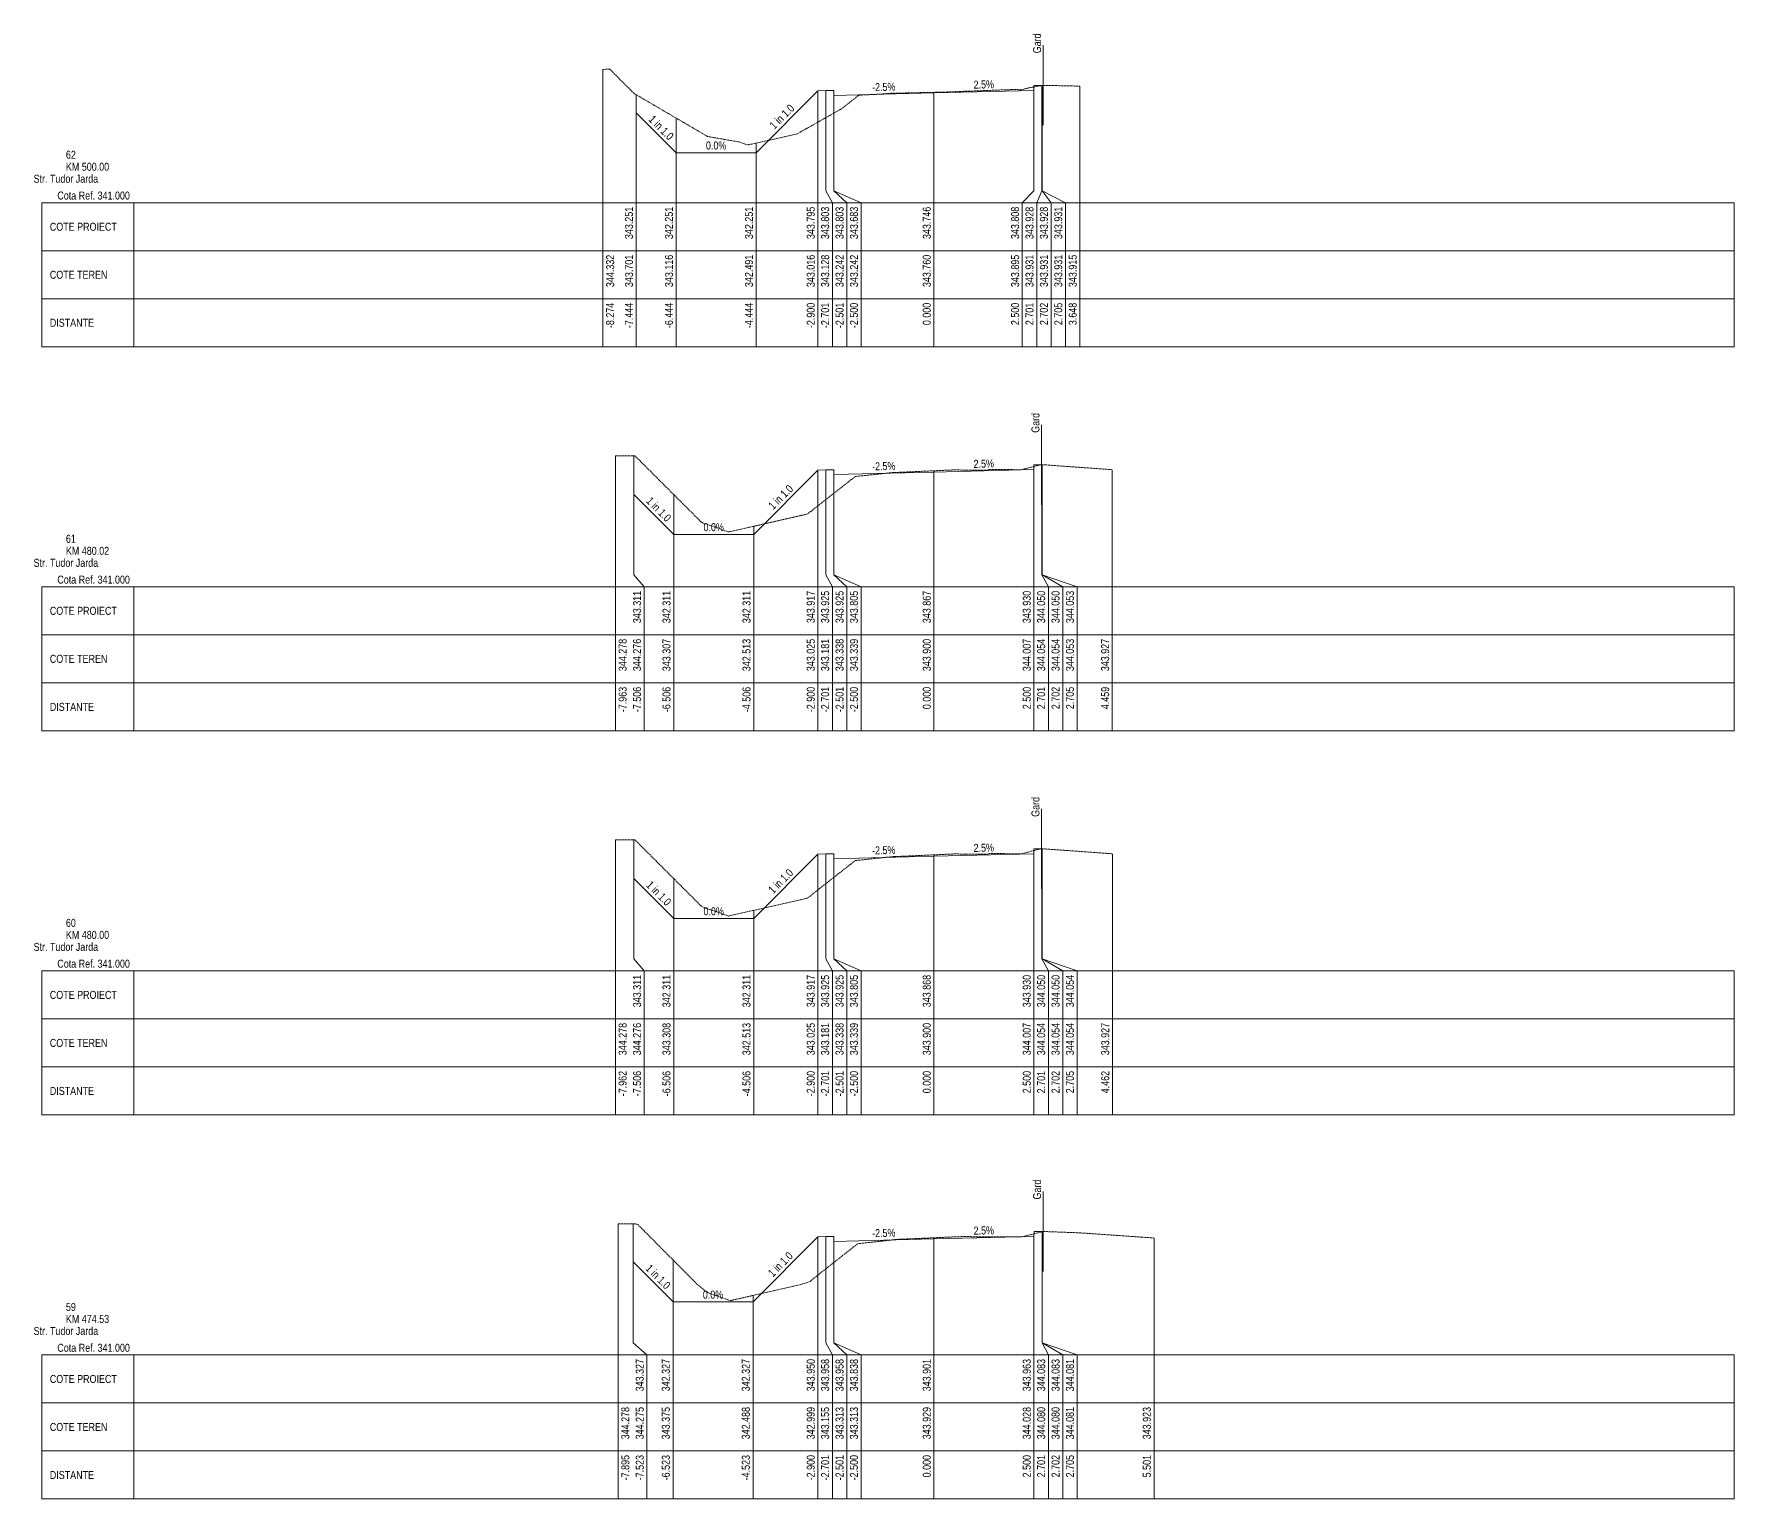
# Paper-space layout 'Str. Tudor Jarda-XS-1' of a CAD drawing. Extents: x 5 to 860, y 10 to 5944.
# Drawn here: x 5 to 430, y 5578 to 5944.2 of the extents above; entities that cross this region are included whole.
import ezdxf
from ezdxf.enums import TextEntityAlignment as Align

# ---------------------------------------------------------------- set-up
doc = ezdxf.new("R2010")
doc.units = 0
doc.linetypes.add('DASHED2', pattern=[0.375, 0.25, -0.125])
doc.layers.add('ARD-No Plot', color=1, linetype='Continuous', lineweight=0, plot=False)
for name, color, linetype, lineweight in [('DESIGN-TEXT', 7, 'Continuous', 0), ('EXISTING-TEXT', 7, 'Continuous', 0), ('LINES', 7, 'Continuous', 0), ('Text', 7, 'Continuous', 0), ('X-RL', 7, 'Continuous', 0), ('XPLOT-DESIGN', 5, 'Continuous', 0), ('XPLOT-EXISTING', 3, 'DASHED2', 0), ('XPLOT-GRADE', 7, 'Continuous', 0), ('XPLOT-KM', 7, 'Continuous', 0), ('XPLOT-TITLE', 7, 'Continuous', 0)]:
    doc.layers.add(name, color=color, linetype=linetype, lineweight=lineweight)
doc.styles.add('Arial', font='arial.ttf', dxfattribs={"width": 0.8})

psp = doc.layouts.new('Str. Tudor Jarda-XS-1')

# ---------------------------------------------------------------- linework, layer by layer
at = {"layer": 'LINES'}
for p, q in [((257.268, 5941.354), (257.268, 5921.354)), ((147.257, 5905), (147.257, 5935.316)), ((147.257, 5905), (147.257, 5935.316)), ((155.555, 5905), (155.555, 5929.005)), ((155.555, 5905), (155.555, 5929.005)), ((155.555, 5905), (155.555, 5929.005)), ((201, 5905), (201, 5929.954)), ((201, 5905), (201, 5929.954)), ((201, 5905), (201, 5929.954)), ((202.99, 5905), (202.99, 5930.034)), ((202.99, 5905), (202.99, 5930.034)), ((202.99, 5905), (202.99, 5930.034)), ((204.99, 5905), (204.99, 5930.034)), ((204.99, 5905), (204.99, 5930.034)), ((204.99, 5905), (204.99, 5930.034)), ((205, 5905), (205, 5928.834)), ((205, 5905), (205, 5928.834)), ((205, 5905), (205, 5928.834)), ((230, 5905), (230, 5929.598)), ((230, 5905), (230, 5929.598)), ((230, 5905), (230, 5929.598)), ((255, 5905), (255, 5930.945)), ((255, 5905), (255, 5930.945)), ((255, 5905), (255, 5930.945)), ((257.01, 5905), (257.01, 5931.307)), ((257.01, 5905), (257.01, 5931.307)), ((257.01, 5905), (257.01, 5931.307)), ((257.02, 5905), (257.02, 5931.309)), ((257.02, 5905), (257.02, 5931.309)), ((257.02, 5905), (257.02, 5931.309)), ((257.05, 5905), (257.05, 5931.315)), ((257.05, 5905), (257.05, 5931.315)), ((257.05, 5905), (257.05, 5931.315)), ((266.485, 5905), (266.485, 5931.146)), ((266.485, 5905), (266.485, 5931.146)), ((165.555, 5905), (165.555, 5923.157)), ((165.555, 5905), (165.555, 5923.157)), ((165.555, 5905), (165.555, 5923.157)), ((185.555, 5905), (185.555, 5916.91)), ((185.555, 5905), (185.555, 5916.91)), ((185.555, 5905), (185.555, 5916.91)), ((147.257, 5902), (147.257, 5905)), ((147.257, 5902), (147.257, 5905)), ((155.555, 5902), (155.555, 5905)), ((155.555, 5902), (155.555, 5905)), ((155.555, 5902), (155.555, 5905)), ((165.555, 5902), (165.555, 5905)), ((165.555, 5902), (165.555, 5905)), ((165.555, 5902), (165.555, 5905)), ((185.555, 5902), (185.555, 5905)), ((185.555, 5902), (185.555, 5905)), ((185.555, 5902), (185.555, 5905)), ((201, 5902), (201, 5905)), ((201, 5902), (201, 5905)), ((201, 5902), (201, 5905)), ((204.6, 5902), (202.99, 5905)), ((204.6, 5902), (202.99, 5905)), ((204.6, 5902), (202.99, 5905)), ((208.2, 5902), (204.99, 5905)), ((208.2, 5902), (204.99, 5905)), ((208.2, 5902), (204.99, 5905)), ((211.8, 5902), (205, 5905)), ((211.8, 5902), (205, 5905)), ((211.8, 5902), (205, 5905)), ((230, 5902), (230, 5905)), ((230, 5902), (230, 5905)), ((230, 5902), (230, 5905)), ((252.085, 5902), (255, 5905)), ((252.085, 5902), (255, 5905)), ((252.085, 5902), (255, 5905)), ((255.685, 5902), (257.01, 5905)), ((255.685, 5902), (257.01, 5905)), ((255.685, 5902), (257.01, 5905)), ((259.285, 5902), (257.02, 5905)), ((259.285, 5902), (257.02, 5905)), ((259.285, 5902), (257.02, 5905)), ((262.885, 5902), (257.05, 5905)), ((262.885, 5902), (257.05, 5905)), ((262.885, 5902), (257.05, 5905)), ((266.485, 5902), (266.485, 5905)), ((266.485, 5902), (266.485, 5905)), ((6.982, 5890), (6.982, 5902)), ((6.982, 5902), (30, 5902)), ((30, 5866), (30, 5902)), ((30, 5902), (430, 5902)), ((147.257, 5866), (147.257, 5902)), ((147.257, 5866), (147.257, 5902)), ((155.555, 5866), (155.555, 5902)), ((155.555, 5866), (155.555, 5902)), ((155.555, 5866), (155.555, 5902)), ((165.555, 5866), (165.555, 5902)), ((165.555, 5866), (165.555, 5902)), ((165.555, 5866), (165.555, 5902)), ((185.555, 5866), (185.555, 5902)), ((185.555, 5866), (185.555, 5902)), ((185.555, 5866), (185.555, 5902)), ((201, 5866), (201, 5902)), ((201, 5866), (201, 5902)), ((201, 5866), (201, 5902)), ((204.6, 5866), (204.6, 5902)), ((204.6, 5866), (204.6, 5902)), ((204.6, 5866), (204.6, 5902)), ((208.2, 5866), (208.2, 5902)), ((208.2, 5866), (208.2, 5902)), ((208.2, 5866), (208.2, 5902)), ((211.8, 5866), (211.8, 5902)), ((211.8, 5866), (211.8, 5902)), ((211.8, 5866), (211.8, 5902)), ((230, 5866), (230, 5902)), ((230, 5866), (230, 5902)), ((230, 5866), (230, 5902)), ((252.085, 5866), (252.085, 5902)), ((252.085, 5866), (252.085, 5902)), ((252.085, 5866), (252.085, 5902)), ((255.685, 5866), (255.685, 5902)), ((255.685, 5866), (255.685, 5902)), ((255.685, 5866), (255.685, 5902)), ((259.285, 5866), (259.285, 5902)), ((259.285, 5866), (259.285, 5902)), ((259.285, 5866), (259.285, 5902)), ((262.885, 5866), (262.885, 5902)), ((262.885, 5866), (262.885, 5902)), ((262.885, 5866), (262.885, 5902)), ((266.485, 5866), (266.485, 5902)), ((266.485, 5866), (266.485, 5902)), ((430, 5866), (430, 5902)), ((6.982, 5878), (6.982, 5890)), ((6.982, 5890), (30, 5890)), ((30, 5890), (6.982, 5890)), ((30, 5890), (430, 5890)), ((6.982, 5866), (6.982, 5878)), ((6.982, 5878), (30, 5878)), ((30, 5878), (6.982, 5878)), ((30, 5878), (430, 5878)), ((30, 5866), (6.982, 5866)), ((30, 5866), (430, 5866)), ((256.869, 5846.5), (256.869, 5826.5)), ((150.374, 5809), (150.374, 5838.778)), ((150.374, 5809), (150.374, 5838.778)), ((154.939, 5809), (154.939, 5838.763)), ((154.939, 5809), (154.939, 5838.763)), ((154.939, 5809), (154.939, 5838.763)), ((201, 5809), (201, 5835.17)), ((201, 5809), (201, 5835.17)), ((201, 5809), (201, 5835.17)), ((202.99, 5809), (202.99, 5835.25)), ((202.99, 5809), (202.99, 5835.25)), ((202.99, 5809), (202.99, 5835.25)), ((204.99, 5809), (204.99, 5835.25)), ((204.99, 5809), (204.99, 5835.25)), ((204.99, 5809), (204.99, 5835.25)), ((230, 5809), (230, 5835.003)), ((230, 5809), (230, 5835.003)), ((230, 5809), (230, 5835.003)), ((255, 5809), (255, 5836.071)), ((255, 5809), (255, 5836.071)), ((255, 5809), (255, 5836.071)), ((257.01, 5809), (257.01, 5836.538)), ((257.01, 5809), (257.01, 5836.538)), ((257.01, 5809), (257.01, 5836.538)), ((257.02, 5809), (257.02, 5836.537)), ((257.02, 5809), (257.02, 5836.537)), ((257.02, 5809), (257.02, 5836.537)), ((257.055, 5809), (257.055, 5836.535)), ((257.055, 5809), (257.055, 5836.535)), ((257.055, 5809), (257.055, 5836.535)), ((274.588, 5809), (274.588, 5835.275)), ((274.588, 5809), (274.588, 5835.275)), ((205, 5809), (205, 5834.05)), ((205, 5809), (205, 5834.05)), ((205, 5809), (205, 5834.05)), ((164.939, 5809), (164.939, 5829.07)), ((164.939, 5809), (164.939, 5829.07)), ((164.939, 5809), (164.939, 5829.07)), ((184.939, 5809), (184.939, 5821.133)), ((184.939, 5809), (184.939, 5821.133)), ((184.939, 5809), (184.939, 5821.133)), ((6.982, 5794), (6.982, 5806)), ((6.982, 5806), (30, 5806)), ((30, 5770), (30, 5806)), ((30, 5806), (430, 5806)), ((150.374, 5806), (150.374, 5809)), ((150.374, 5806), (150.374, 5809)), ((150.374, 5770), (150.374, 5806)), ((150.374, 5770), (150.374, 5806)), ((157.574, 5806), (154.939, 5809)), ((157.574, 5806), (154.939, 5809)), ((157.574, 5806), (154.939, 5809)), ((157.574, 5770), (157.574, 5806)), ((157.574, 5770), (157.574, 5806)), ((157.574, 5770), (157.574, 5806)), ((164.939, 5806), (164.939, 5809)), ((164.939, 5806), (164.939, 5809)), ((164.939, 5806), (164.939, 5809)), ((164.939, 5770), (164.939, 5806)), ((164.939, 5770), (164.939, 5806)), ((164.939, 5770), (164.939, 5806)), ((184.939, 5806), (184.939, 5809)), ((184.939, 5806), (184.939, 5809)), ((184.939, 5806), (184.939, 5809)), ((184.939, 5770), (184.939, 5806)), ((184.939, 5770), (184.939, 5806)), ((184.939, 5770), (184.939, 5806)), ((201, 5806), (201, 5809)), ((201, 5806), (201, 5809)), ((201, 5806), (201, 5809)), ((201, 5770), (201, 5806)), ((201, 5770), (201, 5806)), ((201, 5770), (201, 5806)), ((204.6, 5806), (202.99, 5809)), ((204.6, 5806), (202.99, 5809)), ((204.6, 5806), (202.99, 5809)), ((204.6, 5770), (204.6, 5806)), ((204.6, 5770), (204.6, 5806)), ((204.6, 5770), (204.6, 5806)), ((208.2, 5806), (204.99, 5809)), ((208.2, 5806), (204.99, 5809)), ((208.2, 5806), (204.99, 5809)), ((211.8, 5806), (205, 5809)), ((211.8, 5806), (205, 5809)), ((211.8, 5806), (205, 5809)), ((208.2, 5770), (208.2, 5806)), ((208.2, 5770), (208.2, 5806)), ((208.2, 5770), (208.2, 5806)), ((211.8, 5770), (211.8, 5806)), ((211.8, 5770), (211.8, 5806)), ((211.8, 5770), (211.8, 5806)), ((230, 5806), (230, 5809)), ((230, 5806), (230, 5809)), ((230, 5806), (230, 5809)), ((230, 5770), (230, 5806)), ((230, 5770), (230, 5806)), ((230, 5770), (230, 5806)), ((255, 5806), (255, 5809)), ((255, 5806), (255, 5809)), ((255, 5806), (255, 5809)), ((255, 5770), (255, 5806)), ((255, 5770), (255, 5806)), ((255, 5770), (255, 5806)), ((258.6, 5806), (257.01, 5809)), ((258.6, 5806), (257.01, 5809)), ((258.6, 5806), (257.01, 5809)), ((262.2, 5806), (257.02, 5809)), ((262.2, 5806), (257.02, 5809)), ((262.2, 5806), (257.02, 5809)), ((265.8, 5806), (257.055, 5809)), ((265.8, 5806), (257.055, 5809)), ((265.8, 5806), (257.055, 5809)), ((258.6, 5770), (258.6, 5806)), ((258.6, 5770), (258.6, 5806)), ((258.6, 5770), (258.6, 5806)), ((262.2, 5770), (262.2, 5806)), ((262.2, 5770), (262.2, 5806)), ((262.2, 5770), (262.2, 5806)), ((265.8, 5770), (265.8, 5806)), ((265.8, 5770), (265.8, 5806)), ((265.8, 5770), (265.8, 5806)), ((274.588, 5806), (274.588, 5809)), ((274.588, 5806), (274.588, 5809)), ((274.588, 5770), (274.588, 5806)), ((274.588, 5770), (274.588, 5806)), ((430, 5770), (430, 5806)), ((6.982, 5782), (6.982, 5794)), ((6.982, 5794), (30, 5794)), ((30, 5794), (6.982, 5794)), ((30, 5794), (430, 5794)), ((6.982, 5770), (6.982, 5782)), ((6.982, 5782), (30, 5782)), ((30, 5782), (6.982, 5782)), ((30, 5782), (430, 5782)), ((30, 5770), (6.982, 5770)), ((30, 5770), (430, 5770)), ((256.87, 5750.501), (256.87, 5730.501)), ((150.377, 5713), (150.377, 5742.778)), ((150.377, 5713), (150.377, 5742.778)), ((154.938, 5713), (154.938, 5742.762)), ((154.938, 5713), (154.938, 5742.762)), ((154.938, 5713), (154.938, 5742.762)), ((201, 5713), (201, 5739.172)), ((201, 5713), (201, 5739.172)), ((201, 5713), (201, 5739.172)), ((202.99, 5713), (202.99, 5739.251)), ((202.99, 5713), (202.99, 5739.251)), ((202.99, 5713), (202.99, 5739.251)), ((204.99, 5713), (204.99, 5739.251)), ((204.99, 5713), (204.99, 5739.251)), ((204.99, 5713), (204.99, 5739.251)), ((205, 5713), (205, 5738.051)), ((205, 5713), (205, 5738.051)), ((205, 5713), (205, 5738.051)), ((230, 5713), (230, 5739.004)), ((230, 5713), (230, 5739.004)), ((230, 5713), (230, 5739.004)), ((255, 5713), (255, 5740.072)), ((255, 5713), (255, 5740.072)), ((255, 5713), (255, 5740.072)), ((257.01, 5713), (257.01, 5740.539)), ((257.01, 5713), (257.01, 5740.539)), ((257.01, 5713), (257.01, 5740.539)), ((257.02, 5713), (257.02, 5740.539)), ((257.02, 5713), (257.02, 5740.539)), ((257.02, 5713), (257.02, 5740.539)), ((257.055, 5713), (257.055, 5740.536)), ((257.055, 5713), (257.055, 5740.536)), ((257.055, 5713), (257.055, 5740.536)), ((274.62, 5713), (274.62, 5739.274)), ((274.62, 5713), (274.62, 5739.274)), ((164.938, 5713), (164.938, 5733.078)), ((164.938, 5713), (164.938, 5733.078)), ((164.938, 5713), (164.938, 5733.078)), ((184.938, 5713), (184.938, 5725.133)), ((184.938, 5713), (184.938, 5725.133)), ((184.938, 5713), (184.938, 5725.133)), ((150.377, 5710), (150.377, 5713)), ((150.377, 5710), (150.377, 5713)), ((157.577, 5710), (154.938, 5713)), ((157.577, 5710), (154.938, 5713)), ((157.577, 5710), (154.938, 5713)), ((164.938, 5710), (164.938, 5713)), ((164.938, 5710), (164.938, 5713)), ((164.938, 5710), (164.938, 5713)), ((184.938, 5710), (184.938, 5713)), ((184.938, 5710), (184.938, 5713)), ((184.938, 5710), (184.938, 5713)), ((201, 5710), (201, 5713)), ((201, 5710), (201, 5713)), ((201, 5710), (201, 5713)), ((204.6, 5710), (202.99, 5713)), ((204.6, 5710), (202.99, 5713)), ((204.6, 5710), (202.99, 5713)), ((208.2, 5710), (204.99, 5713)), ((208.2, 5710), (204.99, 5713)), ((208.2, 5710), (204.99, 5713)), ((211.8, 5710), (205, 5713)), ((211.8, 5710), (205, 5713)), ((211.8, 5710), (205, 5713)), ((230, 5710), (230, 5713)), ((230, 5710), (230, 5713)), ((230, 5710), (230, 5713)), ((255, 5710), (255, 5713)), ((255, 5710), (255, 5713)), ((255, 5710), (255, 5713)), ((258.6, 5710), (257.01, 5713)), ((258.6, 5710), (257.01, 5713)), ((258.6, 5710), (257.01, 5713)), ((262.2, 5710), (257.02, 5713)), ((262.2, 5710), (257.02, 5713)), ((262.2, 5710), (257.02, 5713)), ((265.8, 5710), (257.055, 5713)), ((265.8, 5710), (257.055, 5713)), ((265.8, 5710), (257.055, 5713)), ((274.62, 5710), (274.62, 5713)), ((274.62, 5710), (274.62, 5713)), ((6.982, 5698), (6.982, 5710)), ((6.982, 5710), (30, 5710)), ((30, 5674), (30, 5710)), ((30, 5710), (430, 5710)), ((150.377, 5674), (150.377, 5710)), ((150.377, 5674), (150.377, 5710)), ((157.577, 5674), (157.577, 5710)), ((157.577, 5674), (157.577, 5710)), ((157.577, 5674), (157.577, 5710)), ((164.938, 5674), (164.938, 5710)), ((164.938, 5674), (164.938, 5710)), ((164.938, 5674), (164.938, 5710)), ((184.938, 5674), (184.938, 5710)), ((184.938, 5674), (184.938, 5710)), ((184.938, 5674), (184.938, 5710)), ((201, 5674), (201, 5710)), ((201, 5674), (201, 5710)), ((201, 5674), (201, 5710)), ((204.6, 5674), (204.6, 5710)), ((204.6, 5674), (204.6, 5710)), ((204.6, 5674), (204.6, 5710)), ((208.2, 5674), (208.2, 5710)), ((208.2, 5674), (208.2, 5710)), ((208.2, 5674), (208.2, 5710)), ((211.8, 5674), (211.8, 5710)), ((211.8, 5674), (211.8, 5710)), ((211.8, 5674), (211.8, 5710)), ((230, 5674), (230, 5710)), ((230, 5674), (230, 5710)), ((230, 5674), (230, 5710)), ((255, 5674), (255, 5710)), ((255, 5674), (255, 5710)), ((255, 5674), (255, 5710)), ((258.6, 5674), (258.6, 5710)), ((258.6, 5674), (258.6, 5710)), ((258.6, 5674), (258.6, 5710)), ((262.2, 5674), (262.2, 5710)), ((262.2, 5674), (262.2, 5710)), ((262.2, 5674), (262.2, 5710)), ((265.8, 5674), (265.8, 5710)), ((265.8, 5674), (265.8, 5710)), ((265.8, 5674), (265.8, 5710)), ((274.62, 5674), (274.62, 5710)), ((274.62, 5674), (274.62, 5710)), ((430, 5674), (430, 5710)), ((6.982, 5686), (6.982, 5698)), ((6.982, 5698), (30, 5698)), ((30, 5698), (6.982, 5698)), ((30, 5698), (430, 5698)), ((6.982, 5674), (6.982, 5686)), ((6.982, 5686), (30, 5686)), ((30, 5686), (6.982, 5686)), ((30, 5686), (430, 5686)), ((30, 5674), (6.982, 5674)), ((30, 5674), (430, 5674)), ((257.269, 5654.863), (257.269, 5634.863)), ((151.052, 5617), (151.052, 5646.78)), ((151.052, 5617), (151.052, 5646.78)), ((154.77, 5617), (154.77, 5646.747)), ((154.77, 5617), (154.77, 5646.747)), ((154.77, 5617), (154.77, 5646.747)), ((255.002, 5617), (255.002, 5644.281)), ((255.002, 5617), (255.002, 5644.281)), ((255.002, 5617), (255.002, 5644.281)), ((257.012, 5617), (257.012, 5644.834)), ((257.012, 5617), (257.012, 5644.834)), ((257.012, 5617), (257.012, 5644.834)), ((257.022, 5617), (257.022, 5644.834)), ((257.022, 5617), (257.022, 5644.834)), ((257.022, 5617), (257.022, 5644.834)), ((257.05, 5617), (257.05, 5644.807)), ((257.05, 5617), (257.05, 5644.807)), ((257.05, 5617), (257.05, 5644.807)), ((201, 5617), (201, 5643.504)), ((201, 5617), (201, 5643.504)), ((201, 5617), (201, 5643.504)), ((202.99, 5617), (202.99, 5643.584)), ((202.99, 5617), (202.99, 5643.584)), ((202.99, 5617), (202.99, 5643.584)), ((204.99, 5617), (204.99, 5643.584)), ((204.99, 5617), (204.99, 5643.584)), ((204.99, 5617), (204.99, 5643.584)), ((205, 5617), (205, 5642.384)), ((205, 5617), (205, 5642.384)), ((205, 5617), (205, 5642.384)), ((230, 5617), (230, 5643.288)), ((230, 5617), (230, 5643.288)), ((230, 5617), (230, 5643.288)), ((285.01, 5617), (285.01, 5643.234)), ((285.01, 5617), (285.01, 5643.234)), ((164.77, 5617), (164.77, 5637.752)), ((164.77, 5617), (164.77, 5637.752)), ((164.77, 5617), (164.77, 5637.752)), ((184.77, 5617), (184.77, 5628.875)), ((184.77, 5617), (184.77, 5628.875)), ((184.77, 5617), (184.77, 5628.875)), ((6.982, 5602), (6.982, 5614)), ((6.982, 5614), (30, 5614)), ((30, 5578), (30, 5614)), ((30, 5614), (430, 5614)), ((151.052, 5614), (151.052, 5617)), ((151.052, 5614), (151.052, 5617)), ((151.052, 5578), (151.052, 5614)), ((151.052, 5578), (151.052, 5614)), ((158.252, 5614), (154.77, 5617)), ((158.252, 5614), (154.77, 5617)), ((158.252, 5614), (154.77, 5617)), ((158.252, 5578), (158.252, 5614)), ((158.252, 5578), (158.252, 5614)), ((158.252, 5578), (158.252, 5614)), ((164.77, 5614), (164.77, 5617)), ((164.77, 5614), (164.77, 5617)), ((164.77, 5614), (164.77, 5617)), ((164.77, 5578), (164.77, 5614)), ((164.77, 5578), (164.77, 5614)), ((164.77, 5578), (164.77, 5614)), ((184.77, 5614), (184.77, 5617)), ((184.77, 5614), (184.77, 5617)), ((184.77, 5614), (184.77, 5617)), ((184.77, 5578), (184.77, 5614)), ((184.77, 5578), (184.77, 5614)), ((184.77, 5578), (184.77, 5614)), ((201, 5614), (201, 5617)), ((201, 5614), (201, 5617)), ((201, 5614), (201, 5617)), ((201, 5578), (201, 5614)), ((201, 5578), (201, 5614)), ((201, 5578), (201, 5614)), ((204.6, 5614), (202.99, 5617)), ((204.6, 5614), (202.99, 5617)), ((204.6, 5614), (202.99, 5617)), ((204.6, 5578), (204.6, 5614)), ((204.6, 5578), (204.6, 5614)), ((204.6, 5578), (204.6, 5614)), ((208.2, 5614), (204.99, 5617)), ((208.2, 5614), (204.99, 5617)), ((208.2, 5614), (204.99, 5617)), ((211.8, 5614), (205, 5617)), ((211.8, 5614), (205, 5617)), ((211.8, 5614), (205, 5617)), ((208.2, 5578), (208.2, 5614)), ((208.2, 5578), (208.2, 5614)), ((208.2, 5578), (208.2, 5614)), ((211.8, 5578), (211.8, 5614)), ((211.8, 5578), (211.8, 5614)), ((211.8, 5578), (211.8, 5614)), ((230, 5614), (230, 5617)), ((230, 5614), (230, 5617)), ((230, 5614), (230, 5617)), ((230, 5578), (230, 5614)), ((230, 5578), (230, 5614)), ((230, 5578), (230, 5614)), ((255.002, 5614), (255.002, 5617)), ((255.002, 5614), (255.002, 5617)), ((255.002, 5614), (255.002, 5617)), ((255.002, 5578), (255.002, 5614)), ((255.002, 5578), (255.002, 5614)), ((255.002, 5578), (255.002, 5614)), ((258.602, 5614), (257.012, 5617)), ((258.602, 5614), (257.012, 5617)), ((258.602, 5614), (257.012, 5617)), ((262.202, 5614), (257.022, 5617)), ((262.202, 5614), (257.022, 5617)), ((262.202, 5614), (257.022, 5617)), ((265.802, 5614), (257.05, 5617)), ((265.802, 5614), (257.05, 5617)), ((265.802, 5614), (257.05, 5617)), ((258.602, 5578), (258.602, 5614)), ((258.602, 5578), (258.602, 5614)), ((258.602, 5578), (258.602, 5614)), ((262.202, 5578), (262.202, 5614)), ((262.202, 5578), (262.202, 5614)), ((262.202, 5578), (262.202, 5614)), ((265.802, 5578), (265.802, 5614)), ((265.802, 5578), (265.802, 5614)), ((265.802, 5578), (265.802, 5614)), ((285.01, 5614), (285.01, 5617)), ((285.01, 5614), (285.01, 5617)), ((285.01, 5578), (285.01, 5614)), ((285.01, 5578), (285.01, 5614)), ((430, 5578), (430, 5614)), ((6.982, 5590), (6.982, 5602)), ((6.982, 5602), (30, 5602)), ((30, 5602), (6.982, 5602)), ((30, 5602), (430, 5602)), ((6.982, 5578), (6.982, 5590)), ((6.982, 5590), (30, 5590)), ((30, 5590), (6.982, 5590)), ((30, 5590), (430, 5590)), ((30, 5578), (6.982, 5578)), ((30, 5578), (430, 5578))]:
    psp.add_line(p, q, dxfattribs=at)
at = {"layer": 'XPLOT-DESIGN'}
for p, q in [((185.555, 5914.51), (201, 5929.954)), ((201, 5929.954), (202.99, 5930.034)), ((202.99, 5930.034), (204.99, 5930.034)), ((204.99, 5930.034), (205, 5928.834)), ((205, 5928.834), (230, 5929.459)), ((230, 5929.459), (255, 5930.084)), ((255, 5930.084), (255.01, 5931.284)), ((255.01, 5931.284), (257.01, 5931.284)), ((257.01, 5931.284), (257.02, 5931.284)), ((257.02, 5931.284), (257.05, 5931.315)), ((155.555, 5924.51), (165.555, 5914.51)), ((165.555, 5914.51), (185.555, 5914.51)), ((184.939, 5819.109), (201, 5835.17)), ((201, 5835.17), (202.99, 5835.25)), ((202.99, 5835.25), (204.99, 5835.25)), ((204.99, 5835.25), (205, 5834.05)), ((230, 5834.675), (255, 5835.3)), ((255, 5835.3), (255.01, 5836.5)), ((255.01, 5836.5), (257.01, 5836.5)), ((257.01, 5836.5), (257.02, 5836.5)), ((257.02, 5836.5), (257.055, 5836.535)), ((205, 5834.05), (230, 5834.675)), ((154.939, 5829.109), (164.939, 5819.109)), ((164.939, 5819.109), (184.939, 5819.109)), ((184.938, 5723.11), (201, 5739.172)), ((201, 5739.172), (202.99, 5739.251)), ((202.99, 5739.251), (204.99, 5739.251)), ((204.99, 5739.251), (205, 5738.051)), ((205, 5738.051), (230, 5738.676)), ((230, 5738.676), (255, 5739.301)), ((255, 5739.301), (255.01, 5740.501)), ((255.01, 5740.501), (257.01, 5740.501)), ((257.01, 5740.501), (257.02, 5740.501)), ((257.02, 5740.501), (257.055, 5740.536)), ((154.938, 5733.11), (164.938, 5723.11)), ((164.938, 5723.11), (184.938, 5723.11)), ((230, 5643.009), (255.002, 5643.634)), ((255.002, 5643.634), (255.012, 5644.834)), ((255.012, 5644.834), (257.012, 5644.834)), ((257.012, 5644.834), (257.022, 5644.834)), ((257.022, 5644.834), (257.05, 5644.807)), ((184.77, 5627.275), (201, 5643.504)), ((201, 5643.504), (202.99, 5643.584)), ((202.99, 5643.584), (204.99, 5643.584)), ((204.99, 5643.584), (205, 5642.384)), ((205, 5642.384), (230, 5643.009)), ((154.77, 5637.275), (164.77, 5627.275)), ((164.77, 5627.275), (184.77, 5627.275))]:
    psp.add_line(p, q, dxfattribs=at)
at = {"layer": 'XPLOT-EXISTING'}
for p, q in [((147.257, 5935.316), (148.936, 5935.403)), ((148.936, 5935.403), (155.04, 5929.306)), ((155.04, 5929.306), (155.555, 5929.005)), ((155.555, 5929.005), (165.555, 5923.157)), ((206.938, 5925.518), (211.242, 5928.897)), ((211.242, 5928.897), (216.59, 5929.139)), ((216.59, 5929.139), (218.479, 5929.339)), ((218.479, 5929.339), (230, 5929.598)), ((230, 5929.598), (232.657, 5929.657)), ((230, 5929.598), (230, 5929.598)), ((232.657, 5929.657), (235.404, 5929.78)), ((235.404, 5929.78), (236.213, 5929.752)), ((236.213, 5929.752), (236.273, 5929.81)), ((236.273, 5929.81), (249.273, 5930.279)), ((249.273, 5930.279), (251.851, 5930.26)), ((251.851, 5930.26), (253.809, 5930.731)), ((253.809, 5930.731), (255, 5930.945)), ((255, 5930.945), (257.01, 5931.307)), ((257.01, 5931.307), (257.02, 5931.309)), ((257.02, 5931.309), (257.05, 5931.315)), ((257.05, 5931.315), (257.268, 5931.354)), ((257.268, 5931.354), (266.485, 5931.146)), ((202.99, 5923.284), (204.99, 5924.416)), ((204.99, 5924.416), (205, 5924.421)), ((205, 5924.421), (206.938, 5925.518)), ((165.555, 5923.157), (173.416, 5918.561)), ((195.785, 5919.206), (201, 5922.158)), ((201, 5922.158), (202.99, 5923.284)), ((173.416, 5918.561), (181.244, 5917.191)), ((181.244, 5917.191), (183.397, 5916.444)), ((183.397, 5916.444), (185.555, 5916.91)), ((185.555, 5916.91), (188.626, 5917.575)), ((188.626, 5917.575), (195.785, 5919.206)), ((150.374, 5838.778), (154.524, 5838.741)), ((154.524, 5838.741), (154.939, 5838.763)), ((154.939, 5838.763), (155.22, 5838.777)), ((155.22, 5838.777), (164.939, 5829.07)), ((221.535, 5834.624), (230, 5835.003)), ((230, 5835.003), (235.403, 5835.244)), ((230, 5835.003), (230, 5835.003)), ((235.403, 5835.244), (237.958, 5835.156)), ((237.958, 5835.156), (243.418, 5835.143)), ((243.418, 5835.143), (243.772, 5835.328)), ((243.772, 5835.328), (251.818, 5835.27)), ((251.818, 5835.27), (252.601, 5835.458)), ((252.601, 5835.458), (255, 5836.071)), ((255, 5836.071), (256.869, 5836.548)), ((256.869, 5836.548), (257.01, 5836.538)), ((257.01, 5836.538), (257.02, 5836.537)), ((257.02, 5836.537), (257.055, 5836.535)), ((257.055, 5836.535), (274.588, 5835.275)), ((205, 5829.39), (210.348, 5833.588)), ((210.348, 5833.588), (210.589, 5833.599)), ((210.589, 5833.599), (219.936, 5834.588)), ((219.936, 5834.588), (221.535, 5834.624)), ((164.939, 5829.07), (171.779, 5822.239)), ((201, 5826.25), (202.99, 5827.812)), ((202.99, 5827.812), (204.99, 5829.382)), ((204.99, 5829.382), (205, 5829.39)), ((171.779, 5822.239), (172.579, 5821.771)), ((184.939, 5821.133), (198.216, 5824.159)), ((198.216, 5824.159), (198.649, 5824.404)), ((198.649, 5824.404), (201, 5826.25)), ((172.579, 5821.771), (172.919, 5821.711)), ((172.919, 5821.711), (178.682, 5819.709)), ((178.682, 5819.709), (178.895, 5819.755)), ((178.895, 5819.755), (184.939, 5821.133)), ((150.377, 5742.778), (154.543, 5742.741)), ((154.543, 5742.741), (154.938, 5742.762)), ((154.938, 5742.762), (155.227, 5742.776)), ((155.227, 5742.776), (164.938, 5733.078)), ((205, 5733.391), (210.347, 5737.589)), ((210.347, 5737.589), (210.582, 5737.599)), ((210.582, 5737.599), (219.938, 5738.59)), ((219.938, 5738.59), (221.522, 5738.625)), ((221.522, 5738.625), (230, 5739.004)), ((230, 5739.004), (235.403, 5739.246)), ((230, 5739.004), (230, 5739.004)), ((235.403, 5739.246), (237.934, 5739.158)), ((237.934, 5739.158), (243.492, 5739.146)), ((243.492, 5739.146), (243.843, 5739.329)), ((243.843, 5739.329), (251.818, 5739.271)), ((251.818, 5739.271), (252.594, 5739.458)), ((252.594, 5739.458), (255, 5740.072)), ((255, 5740.072), (256.87, 5740.549)), ((256.87, 5740.549), (257.01, 5740.539)), ((257.01, 5740.539), (257.02, 5740.539)), ((257.02, 5740.539), (257.055, 5740.536)), ((257.055, 5740.536), (274.62, 5739.274)), ((164.938, 5733.078), (171.798, 5726.226)), ((202.99, 5731.814), (204.99, 5733.384)), ((204.99, 5733.384), (205, 5733.391)), ((198.64, 5728.398), (201, 5730.251)), ((201, 5730.251), (202.99, 5731.814)), ((171.798, 5726.226), (172.578, 5725.77)), ((172.578, 5725.77), (172.91, 5725.712)), ((172.91, 5725.712), (178.677, 5723.708)), ((178.884, 5723.753), (184.938, 5725.133)), ((184.938, 5725.133), (198.219, 5728.16)), ((198.219, 5728.16), (198.64, 5728.398)), ((178.677, 5723.708), (178.884, 5723.753)), ((151.052, 5646.78), (154.77, 5646.747)), ((154.77, 5646.747), (155.59, 5646.74)), ((155.59, 5646.74), (155.99, 5646.583)), ((155.99, 5646.583), (164.77, 5637.752)), ((252.089, 5643.545), (252.964, 5643.758)), ((252.964, 5643.758), (255.002, 5644.281)), ((255.002, 5644.281), (257.012, 5644.797)), ((257.012, 5644.797), (257.022, 5644.8)), ((257.022, 5644.8), (257.05, 5644.807)), ((257.05, 5644.807), (257.269, 5644.863)), ((257.269, 5644.863), (266.464, 5644.528)), ((266.464, 5644.528), (285.01, 5643.234)), ((205, 5637.133), (210.926, 5641.795)), ((210.926, 5641.795), (219.731, 5642.772)), ((219.731, 5642.772), (220.599, 5642.892)), ((220.599, 5642.892), (221.749, 5642.921)), ((221.749, 5642.921), (230, 5643.288)), ((230, 5643.288), (235.773, 5643.545)), ((230, 5643.288), (230, 5643.288)), ((235.773, 5643.545), (237.078, 5643.574)), ((237.078, 5643.574), (252.089, 5643.545)), ((164.77, 5637.752), (170.761, 5631.727)), ((201, 5633.987), (202.99, 5635.552)), ((202.99, 5635.552), (204.99, 5637.125)), ((204.99, 5637.125), (205, 5637.133)), ((170.761, 5631.727), (172.943, 5629.928)), ((184.77, 5628.875), (196.453, 5631.537)), ((196.453, 5631.537), (199.038, 5632.349)), ((199.038, 5632.349), (200.456, 5633.559)), ((200.456, 5633.559), (201, 5633.987)), ((172.943, 5629.928), (173.9, 5629.388)), ((173.9, 5629.388), (179.11, 5627.586)), ((179.11, 5627.586), (184.77, 5628.875))]:
    psp.add_line(p, q, dxfattribs=at)

# ---------------------------------------------------------------- texts
at = {"layer": 'ARD-No Plot', "style": 'Arial', "width": 0.8}
for p in [(13, 5907), (13, 5811), (13, 5715), (13, 5619)]:
    psp.add_text('Str. Tudor Jarda', height=2, dxfattribs=at).set_placement(p, align=Align.CENTER)
at = {"layer": 'DESIGN-TEXT', "style": 'Arial', "width": 0.8}
for s, p in [('343.251', (154.755, 5901)), ('342.251', (164.755, 5901)), ('342.251', (184.755, 5901)), ('343.795', (200.2, 5901)), ('343.803', (203.8, 5901)), ('343.803', (207.4, 5901)), ('343.683', (211, 5901)), ('343.746', (229.2, 5901)), ('343.808', (251.285, 5901)), ('343.928', (254.885, 5901)), ('343.928', (258.485, 5901)), ('343.931', (262.085, 5901)), ('343.311', (156.774, 5805)), ('342.311', (164.139, 5805)), ('342.311', (184.139, 5805)), ('343.917', (200.2, 5805)), ('343.925', (203.8, 5805)), ('343.925', (207.4, 5805)), ('343.805', (211, 5805)), ('343.867', (229.2, 5805)), ('343.930', (254.2, 5805)), ('344.050', (257.8, 5805)), ('344.050', (261.4, 5805)), ('344.053', (265, 5805)), ('343.311', (156.777, 5709)), ('342.311', (164.138, 5709)), ('342.311', (184.138, 5709)), ('343.917', (200.2, 5709)), ('343.925', (203.8, 5709)), ('343.925', (207.4, 5709)), ('343.805', (211, 5709)), ('343.868', (229.2, 5709)), ('343.930', (254.2, 5709)), ('344.050', (257.8, 5709)), ('344.050', (261.4, 5709)), ('344.054', (265, 5709)), ('343.327', (157.452, 5613)), ('342.327', (163.97, 5613)), ('342.327', (183.97, 5613)), ('343.950', (200.2, 5613)), ('343.958', (203.8, 5613)), ('343.958', (207.4, 5613)), ('343.838', (211, 5613)), ('343.901', (229.2, 5613)), ('343.963', (254.202, 5613)), ('344.083', (257.802, 5613)), ('344.083', (261.402, 5613)), ('344.081', (265.002, 5613))]:
    psp.add_text(s, height=2, rotation=90, dxfattribs=at).set_placement(p, align=Align.RIGHT)
at = {"layer": 'EXISTING-TEXT', "style": 'Arial', "width": 0.8}
for s, p in [('344.332', (150.057, 5889)), ('343.701', (154.755, 5889)), ('343.116', (164.755, 5889)), ('342.491', (184.755, 5889)), ('343.016', (200.2, 5889)), ('343.128', (203.8, 5889)), ('343.242', (207.4, 5889)), ('343.242', (211, 5889)), ('343.760', (229.2, 5889)), ('343.760', (229.2, 5889)), ('343.895', (251.285, 5889)), ('343.931', (254.885, 5889)), ('343.931', (258.485, 5889)), ('343.931', (262.085, 5889)), ('343.915', (265.685, 5889)), ('344.278', (153.174, 5793)), ('344.276', (156.774, 5793)), ('343.307', (164.139, 5793)), ('342.513', (184.139, 5793)), ('343.025', (200.2, 5793)), ('343.181', (203.8, 5793)), ('343.338', (207.4, 5793)), ('343.339', (211, 5793)), ('343.900', (229.2, 5793)), ('343.900', (229.2, 5793)), ('344.007', (254.2, 5793)), ('344.054', (257.8, 5793)), ('344.054', (261.4, 5793)), ('344.053', (265, 5793)), ('343.927', (273.788, 5793)), ('344.278', (153.177, 5697)), ('344.276', (156.777, 5697)), ('343.308', (164.138, 5697)), ('342.513', (184.138, 5697)), ('343.025', (200.2, 5697)), ('343.181', (203.8, 5697)), ('343.338', (207.4, 5697)), ('343.339', (211, 5697)), ('343.900', (229.2, 5697)), ('343.900', (229.2, 5697)), ('344.007', (254.2, 5697)), ('344.054', (257.8, 5697)), ('344.054', (261.4, 5697)), ('344.054', (265, 5697)), ('343.927', (273.82, 5697)), ('344.278', (153.852, 5601)), ('344.275', (157.452, 5601)), ('343.375', (163.97, 5601)), ('342.488', (183.97, 5601)), ('342.999', (200.2, 5601)), ('343.155', (203.8, 5601)), ('343.313', (207.4, 5601)), ('343.313', (211, 5601)), ('343.929', (229.2, 5601)), ('343.929', (229.2, 5601)), ('344.028', (254.202, 5601)), ('344.080', (257.802, 5601)), ('344.080', (261.402, 5601)), ('344.081', (265.002, 5601)), ('343.923', (284.21, 5601))]:
    psp.add_text(s, height=2, rotation=90, dxfattribs=at).set_placement(p, align=Align.RIGHT)
at = {"layer": 'Text', "style": 'Arial', "width": 0.8}
for p in [(256.768, 5939.354), (256.369, 5844.5), (256.37, 5748.501), (256.769, 5652.863)]:
    psp.add_text('Gard', height=2, rotation=90, dxfattribs=at).set_placement(p)
for s, p in [('-8.274', (150.057, 5877)), ('-8.274', (150.057, 5877)), ('-7.444', (154.755, 5877)), ('-7.444', (154.755, 5877)), ('-7.444', (154.755, 5877)), ('-6.444', (164.755, 5877)), ('-6.444', (164.755, 5877)), ('-6.444', (164.755, 5877)), ('-4.444', (184.755, 5877)), ('-4.444', (184.755, 5877)), ('-4.444', (184.755, 5877)), ('-2.900', (200.2, 5877)), ('-2.900', (200.2, 5877)), ('-2.900', (200.2, 5877)), ('-2.701', (203.8, 5877)), ('-2.701', (203.8, 5877)), ('-2.701', (203.8, 5877)), ('-2.501', (207.4, 5877)), ('-2.501', (207.4, 5877)), ('-2.501', (207.4, 5877)), ('-2.500', (211, 5877)), ('-2.500', (211, 5877)), ('-2.500', (211, 5877)), ('0.000', (229.2, 5877)), ('0.000', (229.2, 5877)), ('0.000', (229.2, 5877)), ('2.500', (251.285, 5877)), ('2.500', (251.285, 5877)), ('2.500', (251.285, 5877)), ('2.701', (254.885, 5877)), ('2.701', (254.885, 5877)), ('2.701', (254.885, 5877)), ('2.702', (258.485, 5877)), ('2.702', (258.485, 5877)), ('2.702', (258.485, 5877)), ('2.705', (262.085, 5877)), ('2.705', (262.085, 5877)), ('2.705', (262.085, 5877)), ('3.648', (265.685, 5877)), ('3.648', (265.685, 5877)), ('-7.963', (153.174, 5781)), ('-7.963', (153.174, 5781)), ('-7.506', (156.774, 5781)), ('-7.506', (156.774, 5781)), ('-7.506', (156.774, 5781)), ('-6.506', (164.139, 5781)), ('-6.506', (164.139, 5781)), ('-6.506', (164.139, 5781)), ('-4.506', (184.139, 5781)), ('-4.506', (184.139, 5781)), ('-4.506', (184.139, 5781)), ('-2.900', (200.2, 5781)), ('-2.900', (200.2, 5781)), ('-2.900', (200.2, 5781)), ('-2.701', (203.8, 5781)), ('-2.701', (203.8, 5781)), ('-2.701', (203.8, 5781)), ('-2.501', (207.4, 5781)), ('-2.501', (207.4, 5781)), ('-2.501', (207.4, 5781)), ('-2.500', (211, 5781)), ('-2.500', (211, 5781)), ('-2.500', (211, 5781)), ('0.000', (229.2, 5781)), ('0.000', (229.2, 5781)), ('0.000', (229.2, 5781)), ('2.500', (254.2, 5781)), ('2.500', (254.2, 5781)), ('2.500', (254.2, 5781)), ('2.701', (257.8, 5781)), ('2.701', (257.8, 5781)), ('2.701', (257.8, 5781)), ('2.702', (261.4, 5781)), ('2.702', (261.4, 5781)), ('2.702', (261.4, 5781)), ('2.705', (265, 5781)), ('2.705', (265, 5781)), ('2.705', (265, 5781)), ('4.459', (273.788, 5781)), ('4.459', (273.788, 5781)), ('-7.962', (153.177, 5685)), ('-7.962', (153.177, 5685)), ('-7.506', (156.777, 5685)), ('-7.506', (156.777, 5685)), ('-7.506', (156.777, 5685)), ('-6.506', (164.138, 5685)), ('-6.506', (164.138, 5685)), ('-6.506', (164.138, 5685)), ('-4.506', (184.138, 5685)), ('-4.506', (184.138, 5685)), ('-4.506', (184.138, 5685)), ('-2.900', (200.2, 5685)), ('-2.900', (200.2, 5685)), ('-2.900', (200.2, 5685)), ('-2.701', (203.8, 5685)), ('-2.701', (203.8, 5685)), ('-2.701', (203.8, 5685)), ('-2.501', (207.4, 5685)), ('-2.501', (207.4, 5685)), ('-2.501', (207.4, 5685)), ('-2.500', (211, 5685)), ('-2.500', (211, 5685)), ('-2.500', (211, 5685)), ('0.000', (229.2, 5685)), ('0.000', (229.2, 5685)), ('0.000', (229.2, 5685)), ('2.500', (254.2, 5685)), ('2.500', (254.2, 5685)), ('2.500', (254.2, 5685)), ('2.701', (257.8, 5685)), ('2.701', (257.8, 5685)), ('2.701', (257.8, 5685)), ('2.702', (261.4, 5685)), ('2.702', (261.4, 5685)), ('2.702', (261.4, 5685)), ('2.705', (265, 5685)), ('2.705', (265, 5685)), ('2.705', (265, 5685)), ('4.462', (273.82, 5685)), ('4.462', (273.82, 5685)), ('-7.895', (153.852, 5589)), ('-7.895', (153.852, 5589)), ('-7.523', (157.452, 5589)), ('-7.523', (157.452, 5589)), ('-7.523', (157.452, 5589)), ('-6.523', (163.97, 5589)), ('-6.523', (163.97, 5589)), ('-6.523', (163.97, 5589)), ('-4.523', (183.97, 5589)), ('-4.523', (183.97, 5589)), ('-4.523', (183.97, 5589)), ('-2.900', (200.2, 5589)), ('-2.900', (200.2, 5589)), ('-2.900', (200.2, 5589)), ('-2.701', (203.8, 5589)), ('-2.701', (203.8, 5589)), ('-2.701', (203.8, 5589)), ('-2.501', (207.4, 5589)), ('-2.501', (207.4, 5589)), ('-2.501', (207.4, 5589)), ('-2.500', (211, 5589)), ('-2.500', (211, 5589)), ('-2.500', (211, 5589)), ('0.000', (229.2, 5589)), ('0.000', (229.2, 5589)), ('0.000', (229.2, 5589)), ('2.500', (254.202, 5589)), ('2.500', (254.202, 5589)), ('2.500', (254.202, 5589)), ('2.701', (257.802, 5589)), ('2.701', (257.802, 5589)), ('2.701', (257.802, 5589)), ('2.702', (261.402, 5589)), ('2.702', (261.402, 5589)), ('2.702', (261.402, 5589)), ('2.705', (265.002, 5589)), ('2.705', (265.002, 5589)), ('2.705', (265.002, 5589)), ('5.501', (284.21, 5589)), ('5.501', (284.21, 5589))]:
    psp.add_text(s, height=2, rotation=90, dxfattribs=at).set_placement(p, align=Align.RIGHT)
at = {"layer": 'X-RL', "style": 'Arial', "width": 0.8}
for p in [(29, 5902.8), (29, 5806.8), (29, 5710.8), (29, 5614.8)]:
    psp.add_text('Cota Ref. 341.000', height=2, dxfattribs=at).set_placement(p, align=Align.RIGHT)
at = {"layer": 'XPLOT-GRADE', "style": 'Arial', "width": 0.8}
for s, rotation, p in [('2.5%', 1.4321, (242.48, 5930.571)), ('-2.5%', 1.4321, (217.48, 5929.946)), ('1 in 1.0', 45, (192.712, 5922.798)), ('1 in 1.0', 315, (161.121, 5920.075)), ('0.0%', 0, (175.555, 5915.31)), ('-2.5%', 1.4321, (217.48, 5835.162)), ('2.5%', 1.4321, (242.48, 5835.787)), ('1 in 1.0', 45, (192.404, 5827.705)), ('1 in 1.0', 315, (160.504, 5824.675)), ('0.0%', 0, (174.939, 5819.909)), ('2.5%', 1.4321, (242.48, 5739.788)), ('-2.5%', 1.4321, (217.48, 5739.163)), ('1 in 1.0', 45, (192.403, 5731.706)), ('1 in 1.0', 315, (160.504, 5728.675)), ('0.0%', 0, (174.938, 5723.91)), ('-2.5%', 1.4321, (217.48, 5643.496)), ('2.5%', 1.4321, (242.481, 5644.121)), ('1 in 1.0', 45, (192.319, 5635.955)), ('1 in 1.0', 315, (160.336, 5632.84)), ('0.0%', 0, (174.77, 5628.075))]:
    psp.add_text(s, height=2, rotation=rotation, dxfattribs=at).set_placement(p, align=Align.CENTER)
at = {"layer": 'XPLOT-KM', "style": 'Arial', "width": 0.8}
for s, p in [('62', (13, 5913)), ('KM 500.00', (13, 5910)), ('61', (13, 5817)), ('KM 480.02', (13, 5814)), ('60', (13, 5721)), ('KM 480.00', (13, 5718)), ('59', (13, 5625)), ('KM 474.53', (13, 5622))]:
    psp.add_text(s, height=2, dxfattribs=at).set_placement(p)
at = {"layer": 'XPLOT-TITLE', "style": 'Arial', "width": 0.8}
for s, p in [('COTE PROIECT', (8.982, 5895)), ('COTE TEREN', (8.982, 5883)), ('DISTANTE', (8.982, 5871)), ('COTE PROIECT', (8.982, 5799)), ('COTE TEREN', (8.982, 5787)), ('DISTANTE', (8.982, 5775)), ('COTE PROIECT', (8.982, 5703)), ('COTE TEREN', (8.982, 5691)), ('DISTANTE', (8.982, 5679)), ('COTE PROIECT', (8.982, 5607)), ('COTE TEREN', (8.982, 5595)), ('DISTANTE', (8.982, 5583))]:
    psp.add_text(s, height=2, dxfattribs=at).set_placement(p)

doc.saveas('drawing.dxf')
